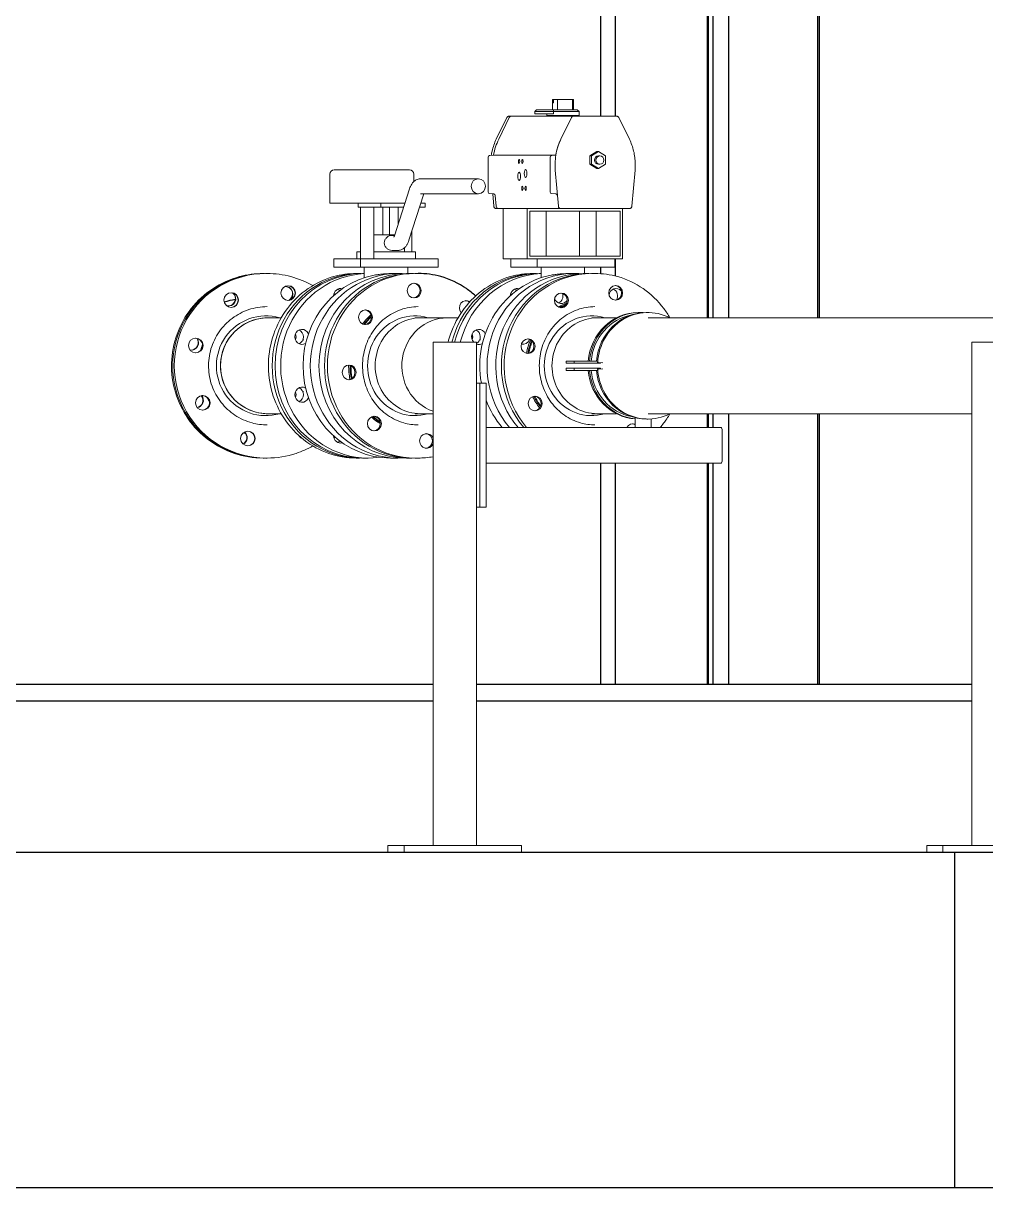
# Model space of a CAD drawing. Header units: millimetres. Extents: x -4172 to 126100, y -2 to 142133.
# Drawn here: x 58846 to 59993, y 42418 to 43806 of the extents above; entities that cross this region are included whole.
import ezdxf

# ---------------------------------------------------------------- set-up
doc = ezdxf.new("R2010")
doc.units = ezdxf.units.MM
doc.header["$LTSCALE"] = 100
doc.layers.add('P_Biomass (BM)', color=150, linetype='Continuous', lineweight=18, true_color=0x007fff)
doc.layers.add('Visible', color=7, linetype='Continuous', lineweight=25)

msp = doc.modelspace()

# ---------------------------------------------------------------- linework, layer by layer
at = {"layer": 'P_Biomass (BM)'}
for p, q in [((59476.67, 43715.08), (59476.49, 43715.08)), ((59476.49, 43702.58), (59476.49, 43715.08)), ((59476.67, 43715.08), (59477.95, 43715.08)), ((59476.67, 43711.08), (59476.67, 43715.08)), ((59476.67, 43711.08), (59477.95, 43711.08)), ((59482.47, 43715.08), (59477.95, 43715.08)), ((59477.95, 43715.08), (59477.95, 43711.08)), ((59482.47, 43702.58), (59482.47, 43715.08)), ((59482.47, 43715.08), (59500.66, 43715.08)), ((59501.49, 43715.08), (59500.66, 43715.08)), ((59500.66, 43715.08), (59500.66, 43702.58)), ((59501.49, 43702.58), (59501.49, 43715.08)), ((59409.69, 43667.7), (59422.23, 43693.41)), ((59412.57, 43667.74), (59425.1, 43693.45)), ((59412.57, 43667.74), (59425.1, 43693.45)), ((59427.63, 43695.08), (59424.87, 43695.08)), ((59501.74, 43695.08), (59427.63, 43695.08)), ((59457.6, 43702.58), (59455.6, 43700.58)), ((59455.71, 43700.58), (59455.6, 43700.58)), ((59455.6, 43700.58), (59455.6, 43698.08)), ((59455.71, 43698.08), (59455.6, 43698.08)), ((59455.71, 43700.58), (59459.77, 43700.58)), ((59459.77, 43698.08), (59455.71, 43698.08)), ((59461.67, 43702.58), (59457.6, 43702.58)), ((59461.96, 43700.58), (59459.77, 43700.58)), ((59461.96, 43698.08), (59459.77, 43698.08)), ((59478.2, 43702.58), (59461.67, 43702.58)), ((59461.96, 43700.58), (59477.66, 43700.58)), ((59477.66, 43698.08), (59461.96, 43698.08)), ((59469.74, 43696.08), (59469.74, 43698.08)), ((59508.24, 43696.08), (59469.74, 43696.08)), ((59508.24, 43700.58), (59477.66, 43700.58)), ((59477.66, 43700.58), (59477.66, 43698.08)), ((59478.2, 43702.58), (59506.24, 43702.58)), ((59499.21, 43693.45), (59486.68, 43667.74)), ((59499.21, 43693.45), (59486.68, 43667.74)), ((59501.74, 43695.08), (59504.5, 43695.08)), ((59553.12, 43695.08), (59504.5, 43695.08)), ((59506.24, 43702.58), (59508.24, 43700.58)), ((59508.24, 43696.08), (59508.24, 43700.58)), ((59568.29, 43667.7), (59555.76, 43693.41)), ((59521.21, 43647.9), (59529.45, 43652.92)), ((59531.44, 43652.92), (59523.2, 43647.9)), ((59529.45, 43652.92), (59531.44, 43652.92)), ((59539.68, 43647.9), (59531.44, 43652.92)), ((59399.85, 43646.25), (59399.85, 43604.91)), ((59406.49, 43648.69), (59401.58, 43648.24)), ((59406.49, 43648.69), (59480.6, 43648.69)), ((59473.96, 43646.25), (59473.96, 43604.91)), ((59480.6, 43648.69), (59475.69, 43648.24)), ((59521.21, 43637.86), (59521.21, 43647.9)), ((59521.21, 43647.9), (59523.2, 43647.9)), ((59529.45, 43632.83), (59521.21, 43637.86)), ((59521.21, 43637.86), (59523.2, 43637.86)), ((59523.2, 43647.9), (59523.2, 43637.86)), ((59523.2, 43637.86), (59531.44, 43632.83)), ((59531.44, 43647.88), (59533.15, 43647.88)), ((59531.44, 43637.88), (59533.15, 43637.88)), ((59531.44, 43632.83), (59539.68, 43637.86)), ((59539.68, 43637.86), (59539.68, 43647.9)), ((59211.31, 43591.58), (59211.31, 43626.08)), ((59216.31, 43631.08), (59306.31, 43631.08)), ((59311.31, 43617.24), (59311.31, 43626.08)), ((59479.91, 43630.94), (59483.67, 43587.8)), ((59529.45, 43632.83), (59531.44, 43632.83)), ((59571.3, 43587.81), (59575.06, 43630.95)), ((59288.36, 43552.69), (59306.27, 43608.47)), ((59319.38, 43620.58), (59388.33, 43620.58)), ((59305.49, 43547.19), (59323.28, 43602.58)), ((59319.38, 43602.58), (59388.33, 43602.58)), ((59401.58, 43602.92), (59406.72, 43602.44)), ((59406.69, 43587.81), (59405.4, 43602.57)), ((59409.56, 43587.8), (59408.44, 43600.64)), ((59409.56, 43587.8), (59408.44, 43600.64)), ((59475.69, 43602.92), (59480.83, 43602.44)), ((59482.55, 43600.64), (59483.67, 43587.8)), ((59245.06, 43591.58), (59211.31, 43591.58)), ((59245.06, 43591.58), (59271.97, 43591.58)), ((59245.06, 43586.58), (59245.06, 43591.58)), ((59245.06, 43586.58), (59271.97, 43586.58)), ((59247.77, 43525.08), (59247.77, 43586.58)), ((59263.77, 43525.08), (59263.77, 43586.58)), ((59271.97, 43591.58), (59286.18, 43591.58)), ((59271.97, 43586.58), (59271.97, 43591.58)), ((59271.97, 43586.58), (59299.24, 43586.58)), ((59274.35, 43553.58), (59274.35, 43586.58)), ((59282.35, 43553.58), (59282.35, 43586.58)), ((59300.84, 43591.58), (59286.18, 43591.58)), ((59292.92, 43566.9), (59292.92, 43586.58)), ((59318.14, 43586.58), (59325.08, 43586.58)), ((59319.75, 43591.58), (59325.08, 43591.58)), ((59325.08, 43586.58), (59325.08, 43591.58)), ((59412.39, 43585.08), (59409.62, 43585.08)), ((59412.39, 43585.08), (59417.72, 43585.08)), ((59417.72, 43585.08), (59417.72, 43525.08)), ((59446.62, 43585.08), (59417.72, 43585.08)), ((59463.89, 43585.08), (59446.62, 43585.08)), ((59446.62, 43585.08), (59446.62, 43525.08)), ((59449.46, 43528.08), (59449.46, 43582.08)), ((59449.46, 43582.08), (59557.42, 43582.08)), ((59463.89, 43585.08), (59486.5, 43585.08)), ((59468.99, 43582.08), (59468.99, 43528.08)), ((59486.5, 43585.08), (59489.26, 43585.08)), ((59489.26, 43585.08), (59568.36, 43585.08)), ((59508.99, 43582.08), (59508.99, 43528.08)), ((59528.52, 43528.08), (59528.52, 43582.08)), ((59557.42, 43582.08), (59557.42, 43528.08)), ((59560.27, 43585.08), (59560.27, 43525.08)), ((59263.77, 43553.58), (59288.64, 43553.58)), ((59285.41, 43553.08), (59288.48, 43553.08)), ((59308.92, 43533.58), (59308.92, 43557.85)), ((59247.68, 43525.08), (59216.21, 43525.08)), ((59216.21, 43525.08), (59216.21, 43515.08)), ((59243.35, 43533.58), (59247.77, 43533.58)), ((59243.35, 43533.58), (59243.35, 43525.08)), ((59247.68, 43525.08), (59340.49, 43525.08)), ((59247.68, 43515.08), (59247.68, 43525.08)), ((59263.77, 43533.58), (59313.35, 43533.58)), ((59285.41, 43535.08), (59292.38, 43535.08)), ((59300.35, 43538.32), (59300.35, 43533.58)), ((59313.35, 43533.58), (59313.35, 43525.08)), ((59340.49, 43525.08), (59340.49, 43515.08)), ((59446.62, 43525.08), (59417.72, 43525.08)), ((59426.85, 43525.08), (59426.85, 43515.08)), ((59457.04, 43525.08), (59446.62, 43525.08)), ((59557.42, 43528.08), (59449.46, 43528.08)), ((59458.32, 43525.08), (59457.04, 43525.08)), ((59458.32, 43525.08), (59551.13, 43525.08)), ((59458.32, 43515.08), (59458.32, 43525.08)), ((59551.13, 43525.08), (59551.13, 43515.08)), ((59560.27, 43525.08), (59551.13, 43525.08)), ((59216.21, 43515.08), (59247.68, 43515.08)), ((59247.68, 43515.08), (59340.49, 43515.08)), ((59252.35, 43515.08), (59252.35, 43502.52)), ((59304.35, 43515.08), (59304.35, 43507.58)), ((59426.85, 43515.08), (59458.32, 43515.08)), ((59458.32, 43515.08), (59551.13, 43515.08)), ((59462.99, 43515.08), (59462.99, 43502.52)), ((59514.99, 43515.08), (59514.99, 43507.58)), ((59133.41, 43507.58), (59131.9, 43507.58)), ((59135.22, 43507.58), (59136.72, 43507.58)), ((59246.8, 43507.58), (59242.78, 43507.58)), ((59252.35, 43507.58), (59250.17, 43507.58)), ((59292.23, 43507.58), (59286.69, 43507.58)), ((59309.25, 43507.58), (59302.51, 43507.58)), ((59312.62, 43507.58), (59316.64, 43507.58)), ((59457.44, 43507.58), (59453.43, 43507.58)), ((59462.99, 43507.58), (59460.82, 43507.58)), ((59502.88, 43507.58), (59497.34, 43507.58)), ((59519.9, 43507.58), (59513.16, 43507.58)), ((59523.27, 43507.58), (59527.29, 43507.58)), ((59580.75, 43461.08), (59579.14, 43461.08)), ((59590.54, 43461.08), (59588.94, 43461.08)), ((59135.34, 43454.73), (59137.81, 43454.73)), ((59153.41, 43454.73), (59137.81, 43454.73)), ((59312.95, 43454.73), (59319.53, 43454.73)), ((59364.05, 43454.73), (59312.95, 43454.73)), ((59351.32, 43454.73), (59364.05, 43454.73)), ((59523.59, 43454.73), (59530.18, 43454.73)), ((59552.93, 43454.73), (59523.59, 43454.73)), ((60195.15, 43454.73), (59590.54, 43454.73)), ((59334.49, 43425.58), (59334.28, 43425.58)), ((59334.28, 42825.58), (59334.28, 43425.58)), ((59334.49, 43425.58), (59345.57, 43425.58)), ((59350.65, 43425.58), (59345.57, 43425.58)), ((59350.65, 43425.58), (59383.32, 43425.58)), ((59386.03, 43425.58), (59383.32, 43425.58)), ((59386.03, 42825.58), (59386.03, 43425.58)), ((59976.71, 43425.58), (59976.5, 43425.58)), ((59976.5, 42825.58), (59976.5, 43425.58)), ((59976.71, 43425.58), (59987.79, 43425.58)), ((59992.86, 43425.58), (59987.79, 43425.58)), ((59992.86, 43425.58), (60025.54, 43425.58)), ((59492.82, 43403.08), (59492.82, 43400.58)), ((59492.82, 43403.08), (59502.61, 43403.08)), ((59492.82, 43400.58), (59502.61, 43400.58)), ((59502.61, 43403.08), (59529.83, 43403.08)), ((59502.61, 43400.58), (59502.61, 43403.08)), ((59533.94, 43400.58), (59502.61, 43400.58)), ((59529.72, 43401.57), (59530.53, 43401.57)), ((59530.53, 43401.57), (59536.53, 43401.17)), ((59533.98, 43401.28), (59531.61, 43401.44)), ((59492.82, 43392.08), (59492.82, 43394.58)), ((59492.82, 43394.58), (59502.61, 43394.58)), ((59492.82, 43392.08), (59502.61, 43392.08)), ((59502.61, 43394.58), (59502.61, 43392.08)), ((59533.94, 43394.58), (59502.61, 43394.58)), ((59502.61, 43392.08), (59529.83, 43392.08)), ((59529.72, 43393.59), (59530.53, 43393.59)), ((59530.53, 43393.59), (59536.53, 43393.99)), ((59533.98, 43393.87), (59531.61, 43393.72)), ((59386.03, 43376.83), (59389.92, 43376.83)), ((59389.92, 43376.83), (59389.92, 43228.83)), ((59389.92, 43376.83), (59397.49, 43376.83)), ((59397.49, 43376.83), (59397.49, 43228.83)), ((59135.34, 43340.43), (59137.81, 43340.43)), ((59153.41, 43340.43), (59137.81, 43340.43)), ((59312.95, 43340.43), (59319.53, 43340.43)), ((59334.28, 43340.43), (59312.95, 43340.43)), ((59523.59, 43340.43), (59530.18, 43340.43)), ((59552.93, 43340.43), (59523.59, 43340.43)), ((59575.34, 43335.72), (59575.34, 43324.08)), ((59588.94, 43334.08), (59590.54, 43334.08)), ((59976.5, 43340.43), (59590.54, 43340.43)), ((59594.34, 43334.21), (59594.34, 43324.08)), ((59397.49, 43324.08), (59677.51, 43324.08)), ((59678.8, 43320.08), (59678.8, 43285.58)), ((59133.41, 43287.58), (59131.9, 43287.58)), ((59135.22, 43287.58), (59136.72, 43287.58)), ((59246.8, 43287.58), (59242.78, 43287.58)), ((59256.91, 43287.58), (59250.17, 43287.58)), ((59292.23, 43287.58), (59283.56, 43287.58)), ((59309.25, 43287.58), (59302.51, 43287.58)), ((59312.62, 43287.58), (59316.64, 43287.58)), ((59397.49, 43281.58), (59677.51, 43281.58)), ((59389.92, 43228.83), (59386.03, 43228.83)), ((59389.92, 43228.83), (59397.49, 43228.83)), ((59280.44, 42817.58), (59280.44, 42825.58)), ((59280.44, 42825.58), (59299.71, 42825.58)), ((59299.71, 42825.58), (59439.87, 42825.58)), ((59299.71, 42817.58), (59299.71, 42825.58)), ((59439.87, 42817.58), (59439.87, 42825.58)), ((59922.66, 42817.58), (59922.66, 42825.58)), ((59922.66, 42825.58), (59941.93, 42825.58)), ((59941.93, 42825.58), (60082.09, 42825.58)), ((59941.93, 42817.58), (59941.93, 42825.58))]:
    msp.add_line(p, q, dxfattribs=at)
for centre, start, end in [((59216.31, 43626.08), 90, 180), ((59306.31, 43626.08), 0, 90)]:
    msp.add_arc(centre, 5, start, end, dxfattribs=at)
for centre, major_axis, ratio, start_param, end_param in [((59427.63, 43692.08), (0, 3), 0.9470423, 0, 1.0954208), ((59427.63, 43692.08), (0, 3), 0.9470423, 0, 1.0954208), ((59501.74, 43692.08), (0, 3), 0.9470423, 0, 1.0954208), ((59501.74, 43692.08), (0, 3), 0.9470423, 0, 1.0954208), ((59468.98, 43637.08), (0, 67), 0.9470423, 1.0954208, 1.3965781), ((59468.98, 43637.08), (0, 67), 0.9470423, 1.0954208, 1.3965781), ((59543.1, 43637.08), (0, -67), 0.9470423, 4.2370134, 4.804108), ((59543.1, 43637.08), (0, -67), 0.9470423, 4.2370134, 4.5381707), ((59401.74, 43646.25), (0, 2), 0.9470423, 0.0872665, 1.5707963), ((59475.86, 43646.25), (0, 2), 0.9470423, 0.0872665, 1.5707963), ((59531.44, 43642.88), (0, -5), 0.9470423, 3.1415927, 6.2831853), ((59401.74, 43604.91), (0, -2), 0.9470423, 4.712389, 6.1959188), ((59406.55, 43600.45), (0, 2), 0.9470423, 4.804108, 6.1959188), ((59475.86, 43604.91), (0, -2), 0.9470423, 4.712389, 6.1959188), ((59480.66, 43600.45), (0, 2), 0.9470423, 4.804108, 6.1959188), ((59412.39, 43588.08), (0, -3), 0.9470423, 4.804108, 6.2831853), ((59412.39, 43588.08), (0, -3), 0.9470423, 4.804108, 6.2831853), ((59486.5, 43588.08), (0, -3), 0.9470423, 4.804108, 6.2831853), ((59486.5, 43588.08), (0, -3), 0.9470423, 4.804108, 6.2831853), ((59133.41, 43397.58), (0, -110), 0.9927209, 3.1332953, 6.2914826), ((59135.22, 43397.58), (0, 110), 0.9927209, 0, 3.1415927), ((59246.8, 43397.58), (0, -110), 0.9470423, 3.1254093, 6.2993687), ((59250.17, 43397.58), (0, -110), 0.9470423, 3.1415927, 6.2831853), ((59256.91, 43397.58), (0, -110), 0.9470423, 3.1854368, 6.4114568), ((59283.56, 43397.58), (0, -110), 0.9470423, 3.3271673, 6.2831853), ((59292.23, 43397.58), (0, -110), 0.9470423, 3.0922541, 6.3325239), ((59302.51, 43397.58), (0, -110), 0.9470423, 3.1415927, 6.2831853), ((59309.25, 43397.58), (0, -110), 0.9470423, 3.1254093, 6.2993687), ((59312.62, 43397.58), (0, 110), 0.9470423, 0, 3.1415927), ((59457.44, 43397.58), (0, 110), 0.9470423, 6.267002, 7.596604), ((59460.82, 43397.58), (0, 110), 0.9470423, 0, 1.3134187), ((59467.56, 43397.58), (0, 110), 0.9470423, 0.0438441, 1.3134187), ((59494.21, 43397.58), (0, 110), 0.9470423, 0.1855746, 1.7605697), ((59502.88, 43397.58), (0, 110), 0.9470423, 6.2338467, 8.5857439), ((59513.16, 43397.58), (0, 110), 0.9470423, 0, 2.3025586), ((59519.9, 43397.58), (0, 110), 0.9470423, 6.267002, 8.5857439), ((59523.27, 43397.58), (0, 110), 0.9470423, 0, 2.3025586), ((59090.56, 43477.61), (0, -8.75), 0.9927209, 6.0288669, 8.7067347), ((59090.08, 43477.61), (0, -8.75), 0.9927209, 0.0277339, 2.4660661), ((59093.32, 43475.97), (0, -8.75), 0.9927209, 0.0277339, 3.1138587), ((59158.71, 43483.28), (0, 8.75), 0.9927209, 3.6725354, 6.4208967), ((59158.23, 43483.28), (0, 8.75), 0.9927209, 3.6426414, 6.2554514), ((59161.21, 43484.27), (0, -8.75), 0.9927209, 0.0277339, 3.1138587), ((59224.29, 43480.73), (0, 9), 0.9470423, 6.044883, 7.8119035), ((59208.88, 43480.73), (0, -8.75), 0.9470423, 1.7437136, 1.9875037), ((59217.55, 43480.73), (0, 9), 0.9470423, 5.5366227, 5.8764905), ((59310.49, 43487.24), (0, -8.75), 0.9470423, 0.0775784, 3.0640143), ((59434.94, 43480.73), (0, 9), 0.9470423, 6.044883, 7.8119035), ((59419.53, 43480.73), (0, -8.75), 0.9470423, 1.7437136, 1.9875037), ((59428.2, 43480.73), (0, 9), 0.9470423, 5.5366227, 5.8764905), ((59480.54, 43480.73), (0, 9), 0.9470423, 3.5482874, 5.0682739), ((59485.98, 43475.54), (0, -8.75), 0.9470423, 0.0775784, 3.0640143), ((59552.52, 43480.73), (0, 9), 0.9470423, 5.4901451, 7.7322234), ((59545.77, 43480.73), (0, 9), 0.9470423, 4.178032, 5.8764905), ((59550.66, 43484.5), (0, -8.75), 0.9470423, 0.0775784, 3.0640143), ((59207.6, 43480.73), (0, 8.75), 0.9470423, 4.7653068, 4.8297111), ((59373.99, 43466.53), (0, 8.75), 0.9470423, 5.7455257, 8.5784391), ((59372.7, 43466.53), (0, 8.75), 0.9470423, 5.6321892, 6.2056069), ((59418.24, 43480.73), (0, 8.75), 0.9470423, 4.7653068, 4.8297111), ((59487.28, 43480.73), (0, -9), 0.9470423, 5.051292, 7.2436239), ((59519.9, 43397.58), (0, 79.73), 0.9470423, 0.3543413, 0.498747), ((59520.86, 43397.58), (0, 79), 0.9470423, 0.3815278, 0.4961902), ((59521.99, 43397.58), (0, -79), 0.9470423, 3.5459531, 3.6423457), ((59135.22, 43397.58), (0, 59.5), 0.9927209, 6.0011975, 9.7067658), ((59309.25, 43397.58), (0, 79.73), 0.9470423, 0.7032592, 0.894125), ((59310.22, 43397.58), (0, -79), 0.9470423, 3.863166, 4.0371895), ((59311.34, 43397.58), (0, -79), 0.9470423, 3.8814805, 4.0404796), ((59312.62, 43397.58), (0, 59.5), 0.9470423, 6.0011975, 9.7067658), ((59252.63, 43455.42), (0, -8.75), 0.9470423, 0.0775784, 3.0640143), ((59523.27, 43397.58), (0, 59.5), 0.9470423, 6.0011975, 9.7067658), ((59579.14, 43397.58), (0, 63.5), 0.9470423, 0, 1.4840735), ((59580.75, 43397.58), (0, 63.5), 0.9470423, 6.2150526, 7.7672588), ((59580.75, 43397.58), (0, 61.5), 0.9470423, 0.1655389, 1.4812458), ((59588.94, 43397.58), (0, 63.5), 0.9470423, 0, 1.4840735), ((59590.54, 43397.58), (0, 63.5), 0.9470423, 5.8321585, 7.7911421), ((59137.81, 43397.58), (0, 57.15), 0.9927209, 0, 3.1415927), ((59137.81, 43397.58), (0, -57.15), 0.9927209, 3.1415927, 6.2831853), ((59319.53, 43397.58), (0, 57.15), 0.9470423, 0, 3.1415927), ((59351.32, 43397.58), (0, 57.15), 0.9470423, 0, 2.8214077), ((59530.18, 43397.58), (0, 57.15), 0.9470423, 0, 3.1415927), ((59046.34, 43425.07), (0, -8.75), 0.9927209, 6.0927429, 8.4826875), ((59045.86, 43425.07), (0, -8.75), 0.9927209, 0.0277339, 2.2185074), ((59051.15, 43421.76), (0, -8.75), 0.9927209, 0.0277339, 3.1138587), ((59178.17, 43432.02), (0, -9), 0.9470423, 2.0075053, 6.8170267), ((59161.47, 43432.02), (0, 8.75), 0.9470423, 4.5950669, 4.8297111), ((59162.75, 43432.02), (0, -8.75), 0.9470423, 1.154089, 1.9875037), ((59171.42, 43432.02), (0, 9), 0.9470423, 3.5482874, 5.8764905), ((59388.81, 43432.02), (0, 9), 0.9470423, 5.149098, 8.6516407), ((59372.12, 43432.02), (0, 8.75), 0.9470423, 4.5950669, 4.8297111), ((59373.4, 43432.02), (0, -8.75), 0.9470423, 1.154089, 1.9875037), ((59382.07, 43432.02), (0, 9), 0.9470423, 3.6252986, 5.8764905), ((59441.15, 43432.02), (0, -9), 0.9470423, 6.0917684, 7.5208382), ((59519.9, 43397.58), (0, 79.73), 0.9470423, 1.1721243, 1.3841906), ((59446.25, 43420.9), (0, -8.75), 0.9470423, 0.0775784, 3.0640143), ((59133.89, 43397.58), (0, 79), 0.9927209, 1.24025, 1.3367163), ((59134.31, 43397.58), (0, 79), 0.9927209, 1.2528391, 1.3268406), ((59134.32, 43397.58), (0, -79), 0.9927209, 4.3946235, 4.468277), ((59134.74, 43397.58), (0, -79), 0.9927209, 4.4138494, 4.4517387), ((59388.81, 43432.02), (0, -9), 0.9470423, 5.9510223, 6.8170267), ((59520.86, 43397.58), (0, -79), 0.9470423, 4.3232689, 4.5258307), ((59521.99, 43397.58), (0, -79), 0.9470423, 4.3346659, 4.5225217), ((59589.74, 43397.58), (0, -59), 0.9470423, 4.6495495, 4.6615196), ((59233.01, 43389.73), (0, -8.75), 0.9470423, 0.0775784, 3.0640143), ((59309.25, 43397.58), (0, 79.73), 0.9470423, 1.5599567, 1.7760812), ((59310.22, 43397.58), (0, -79), 0.9470423, 4.705711, 4.911101), ((59311.34, 43397.58), (0, -79), 0.9470423, 4.7114397, 4.9026334), ((59579.14, 43397.58), (0, -63.5), 0.9470423, 4.7991118, 6.219949), ((59580.75, 43397.58), (0, -63.5), 0.9470423, 4.7991118, 6.1931716), ((59580.75, 43397.58), (0, -61.5), 0.9470423, 4.8019395, 6.1176464), ((59588.94, 43397.58), (0, -63.5), 0.9470423, 4.7991118, 6.2831853), ((59590.54, 43397.58), (0, -63.5), 0.9470423, 4.7752285, 6.7342121), ((59589.74, 43397.58), (0, 59), 0.9470423, 1.6216657, 1.6336358), ((59178.17, 43363.14), (0, -9), 0.9470423, 2.6077513, 7.4172726), ((59051.48, 43356.42), (0, -8.75), 0.9927209, 0.1921405, 2.2571143), ((59051.97, 43356.42), (0, -8.75), 0.9927209, 0.1427953, 2.2677926), ((59059.38, 43353.37), (0, -8.75), 0.9927209, 0.0277339, 3.1138587), ((59133.89, 43397.58), (0, 79), 0.9927209, 2.0633051, 2.1428372), ((59134.31, 43397.58), (0, 79), 0.9927209, 2.0742199, 2.1269952), ((59134.32, 43397.58), (0, -79), 0.9927209, 5.2160058, 5.2683302), ((59161.47, 43363.14), (0, 8.75), 0.9470423, 4.5950669, 4.8297111), ((59162.75, 43363.14), (0, -8.75), 0.9470423, 1.154089, 1.9875037), ((59171.42, 43363.14), (0, 9), 0.9470423, 3.5482874, 5.8764905), ((59519.9, 43397.58), (0, 79.73), 0.9470423, 2.0512434, 2.2534584), ((59520.86, 43397.58), (0, -79), 0.9470423, 5.1909556, 5.3803865), ((59454.74, 43352.61), (0, -8.75), 0.9470423, 0.0775784, 3.0640143), ((59521.99, 43397.58), (0, -79), 0.9470423, 5.1892415, 5.3646641), ((59494.21, 43397.58), (0, 110), 0.9470423, 1.951437, 2.3025586), ((59309.25, 43397.58), (0, 79.73), 0.9470423, 2.4440237, 2.6169127), ((59310.22, 43397.58), (0, -79), 0.9470423, 5.5854217, 5.736302), ((59311.34, 43397.58), (0, -79), 0.9470423, 5.5812421, 5.7157509), ((59263.14, 43328.63), (0, -8.75), 0.9470423, 0.0775784, 3.0640143), ((59103.65, 43311.88), (0, 8.75), 0.9927209, 3.6631993, 5.5658593), ((59104.13, 43311.88), (0, -8.75), 0.9927209, 0.4832133, 2.4528614), ((59113.21, 43310.89), (0, -8.75), 0.9927209, 0.0277339, 3.1138587), ((59326.64, 43307.92), (0, -8.75), 0.9470423, 1.968347, 7.456431), ((59325.36, 43307.92), (0, -8.75), 0.9470423, 0.0775784, 3.0640143), ((59572.44, 43319.62), (0, 8.75), 0.9470423, 5.9256223, 7.3192756), ((59571.16, 43319.62), (0, 8.75), 0.9470423, 5.7538108, 6.2056069), ((59677.51, 43320.08), (0, 4), 0.3211089, 4.712389, 6.2831853), ((59181.57, 43319.18), (0, 8.75), 0.9927209, 2.1386607, 2.7199707), ((59171.8, 43317.54), (0, 8.75), 0.9927209, 3.9135177, 3.9186662), ((59224.29, 43314.43), (0, -9), 0.9470423, 4.7544672, 6.5214876), ((59207.6, 43314.43), (0, 8.75), 0.9470423, 4.5950669, 4.6594711), ((59208.88, 43314.43), (0, -8.75), 0.9470423, 1.154089, 1.3978791), ((59217.55, 43314.43), (0, 9), 0.9470423, 3.5482874, 3.8881553), ((59677.51, 43285.58), (0, -4), 0.3211089, 0, 1.5707963)]:
    msp.add_ellipse(centre, major_axis=major_axis, ratio=ratio, start_param=start_param, end_param=end_param, dxfattribs=at)
for centre, major_axis, ratio in [((59436.91, 43641.18), (0, 2.5), 0.3211089), ((59440.76, 43641.18), (0, 2.5), 0.3211089), ((59533.15, 43642.88), (0, 5), 0.9470423), ((59436.91, 43623.48), (0, 4.86), 0.3211089), ((59444.61, 43626.88), (0, 4.86), 0.3211089), ((59388.33, 43611.58), (0, 9), 0.9470423), ((59440.76, 43609.18), (0, 2.5), 0.3211089), ((59444.61, 43609.18), (0, 2.5), 0.3211089), ((59093.8, 43475.97), (0, 8.75), 0.9927209), ((59161.69, 43484.27), (0, 8.75), 0.9927209), ((59311.77, 43487.24), (0, 8.75), 0.9470423), ((59487.26, 43475.54), (0, 8.75), 0.9470423), ((59551.94, 43484.5), (0, 8.75), 0.9470423), ((59253.91, 43455.42), (0, 8.75), 0.9470423), ((59051.63, 43421.76), (0, 8.75), 0.9927209), ((59447.53, 43420.9), (0, 8.75), 0.9470423), ((59234.3, 43389.73), (0, -8.75), 0.9470423), ((59059.86, 43353.37), (0, -8.75), 0.9927209), ((59456.02, 43352.61), (0, -8.75), 0.9470423), ((59264.43, 43328.63), (0, -8.75), 0.9470423), ((59113.69, 43310.89), (0, -8.75), 0.9927209)]:
    msp.add_ellipse(centre, major_axis=major_axis, ratio=ratio, dxfattribs=at)
for points, knots in [([(59422.23, 43693.41), (59422.32, 43693.6), (59422.43, 43693.79), (59422.7, 43694.13), (59422.85, 43694.28), (59423.19, 43694.56), (59423.38, 43694.68), (59423.77, 43694.87), (59423.98, 43694.95), (59424.42, 43695.05), (59424.64, 43695.08), (59424.87, 43695.08)], [3.6169682, 3.6169682, 3.6169682, 3.6169682, 3.8360524, 3.8360524, 4.0551365, 4.0551365, 4.2742207, 4.2742207, 4.4933048, 4.4933048, 4.712389, 4.712389, 4.712389, 4.712389]), ([(59555.76, 43693.41), (59555.67, 43693.6), (59555.55, 43693.79), (59555.29, 43694.13), (59555.13, 43694.28), (59554.79, 43694.56), (59554.61, 43694.68), (59554.21, 43694.87), (59554, 43694.95), (59553.57, 43695.05), (59553.34, 43695.08), (59553.12, 43695.08)], [0.4753756, 0.4753756, 0.4753756, 0.4753756, 0.6944597, 0.6944597, 0.9135439, 0.9135439, 1.132628, 1.132628, 1.3517122, 1.3517122, 1.5707963, 1.5707963, 1.5707963, 1.5707963]), ([(59403.58, 43648.42), (59403.86, 43650.14), (59404.21, 43651.85), (59405.2, 43655.99), (59405.92, 43658.4), (59407.62, 43663.14), (59408.6, 43665.45), (59409.69, 43667.7)], [3.31200273, 3.31200273, 3.31200273, 3.31200273, 3.3901304, 3.3901304, 3.50354931, 3.50354931, 3.61696821, 3.61696821, 3.61696821, 3.61696821]), ([(59575.06, 43630.95), (59575.27, 43633.47), (59575.36, 43636), (59575.25, 43641.06), (59575.07, 43643.58), (59574.42, 43648.6), (59573.96, 43651.08), (59572.79, 43655.99), (59572.06, 43658.4), (59570.37, 43663.14), (59569.39, 43665.45), (59568.29, 43667.7)], [6.19146634, 6.19146634, 6.19146634, 6.19146634, 6.30488524, 6.30488524, 6.41830415, 6.41830415, 6.53172305, 6.53172305, 6.64514196, 6.64514196, 6.75856087, 6.75856087, 6.75856087, 6.75856087]), ([(59306.27, 43608.47), (59306.59, 43609.47), (59306.95, 43610.45), (59307.79, 43612.35), (59308.27, 43613.28), (59309.43, 43615.12), (59310.11, 43616.03), (59311.88, 43617.82), (59312.98, 43618.71), (59315.67, 43620.04), (59317.23, 43620.49), (59319.03, 43620.57), (59319.2, 43620.58), (59319.38, 43620.58)], [0.78539816, 0.78539816, 0.78539816, 0.78539816, 0.9424778, 0.9424778, 1.09955743, 1.09955743, 1.25663706, 1.25663706, 1.41371669, 1.41371669, 1.55554247, 1.55554247, 1.57079633, 1.57079633, 1.57079633, 1.57079633]), ([(59409.62, 43585.08), (59409.32, 43585.08), (59409.02, 43585.13), (59408.45, 43585.31), (59408.18, 43585.45), (59407.7, 43585.79), (59407.48, 43586), (59407.13, 43586.46), (59406.99, 43586.71), (59406.78, 43587.25), (59406.71, 43587.53), (59406.69, 43587.81)], [1.5707963, 1.5707963, 1.5707963, 1.5707963, 1.8666118, 1.8666118, 2.1624273, 2.1624273, 2.4582427, 2.4582427, 2.7540582, 2.7540582, 3.0498737, 3.0498737, 3.0498737, 3.0498737]), ([(59568.36, 43585.08), (59568.66, 43585.08), (59568.97, 43585.13), (59569.54, 43585.31), (59569.81, 43585.45), (59570.29, 43585.79), (59570.5, 43586), (59570.86, 43586.46), (59571, 43586.71), (59571.21, 43587.25), (59571.27, 43587.53), (59571.3, 43587.81)], [4.712389, 4.712389, 4.712389, 4.712389, 5.0082045, 5.0082045, 5.3040199, 5.3040199, 5.5998354, 5.5998354, 5.8956509, 5.8956509, 6.1914663, 6.1914663, 6.1914663, 6.1914663]), ([(59276.27, 43544.08), (59276.27, 43545.22), (59276.52, 43546.44), (59277.52, 43548.65), (59278.25, 43549.65), (59279.91, 43551.23), (59280.94, 43551.92), (59283.15, 43552.85), (59284.33, 43553.08), (59285.41, 43553.08)], [0, 0, 0, 0, 0.3436315, 0.3436315, 0.6872631, 0.6872631, 1.0305113, 1.0305113, 1.3737596, 1.3737596, 1.3737596, 1.3737596]), ([(59287.68, 43551.05), (59287.68, 43551.05), (59287.7, 43551.08), (59287.78, 43551.23), (59287.89, 43551.45), (59288.12, 43552.01), (59288.24, 43552.33), (59288.36, 43552.69)], [2.02444085, 2.02444085, 2.02444085, 2.02444085, 2.08961164, 2.08961164, 2.23753181, 2.23753181, 2.35619449, 2.35619449, 2.35619449, 2.35619449]), ([(59285.41, 43535.08), (59284.33, 43535.08), (59283.15, 43535.31), (59280.94, 43536.23), (59279.91, 43536.92), (59278.25, 43538.51), (59277.52, 43539.51), (59276.52, 43541.72), (59276.27, 43542.93), (59276.27, 43544.08)], [4.1212787, 4.1212787, 4.1212787, 4.1212787, 4.464527, 4.464527, 4.8077752, 4.8077752, 5.1514068, 5.1514068, 5.4950383, 5.4950383, 5.4950383, 5.4950383]), ([(59292.38, 43535.08), (59293.73, 43535.08), (59295.07, 43535.34), (59297.54, 43536.25), (59298.63, 43536.92), (59300.62, 43538.48), (59301.44, 43539.39), (59302.8, 43541.22), (59303.35, 43542.14), (59304.3, 43544.01), (59304.71, 43544.96), (59305.22, 43546.35), (59305.36, 43546.76), (59305.49, 43547.19)], [1.57079633, 1.57079633, 1.57079633, 1.57079633, 1.68805787, 1.68805787, 1.81894657, 1.81894657, 1.97602621, 1.97602621, 2.13310584, 2.13310584, 2.29018547, 2.29018547, 2.35619449, 2.35619449, 2.35619449, 2.35619449]), ([(59131.9, 43287.58), (59120.25, 43287.58), (59108.61, 43289.47), (59086.49, 43296.84), (59076.03, 43302.33), (59057.33, 43316.33), (59049.11, 43324.85), (59035.74, 43344.06), (59030.59, 43354.76), (59023.9, 43377.24), (59022.35, 43389.02), (59023.03, 43412.49), (59025.24, 43424.17), (59033.22, 43446.23), (59038.98, 43456.61), (59053.44, 43475.02), (59062.15, 43483.05), (59081.63, 43495.94), (59092.4, 43500.81), (59112.85, 43506.32), (59122.38, 43507.58), (59131.9, 43507.58)], [4.0092972, 4.0092972, 4.0092972, 4.0092972, 4.3289674, 4.3289674, 4.6487045, 4.6487045, 4.9686133, 4.9686133, 5.2887273, 5.2887273, 5.608999, 5.608999, 5.9293221, 5.9293221, 6.2495719, 6.2495719, 6.56965, 6.56965, 6.8895226, 6.8895226, 7.1508898, 7.1508898, 7.1508898, 7.1508898]), ([(59190.91, 43493.1), (59182.77, 43497.78), (59174.03, 43501.4), (59155.77, 43506.32), (59146.25, 43507.58), (59136.72, 43507.58)], [8.78538823, 8.78538823, 8.78538823, 8.78538823, 9.04268048, 9.04268048, 9.30404767, 9.30404767, 9.30404767, 9.30404767]), ([(59242.78, 43287.58), (59231.67, 43287.58), (59220.55, 43289.46), (59199.44, 43296.78), (59189.45, 43302.23), (59171.57, 43316.16), (59163.69, 43324.64), (59150.85, 43343.81), (59145.9, 43354.49), (59139.43, 43376.98), (59137.92, 43388.78), (59138.52, 43412.3), (59140.63, 43424.01), (59148.27, 43446.15), (59153.78, 43456.56), (59167.66, 43475.02), (59176.01, 43483.07), (59194.69, 43495.97), (59205, 43500.83), (59224.58, 43506.32), (59233.68, 43507.58), (59242.78, 43507.58)], [4.712389, 4.712389, 4.712389, 4.712389, 5.0298321, 5.0298321, 5.347872, 5.347872, 5.6673253, 5.6673253, 5.988256, 5.988256, 6.3101781, 6.3101781, 6.632401, 6.632401, 6.9542018, 6.9542018, 7.2749022, 7.2749022, 7.5940793, 7.5940793, 7.8539816, 7.8539816, 7.8539816, 7.8539816]), ([(59286.69, 43507.58), (59285.14, 43507.58), (59283.49, 43507.54), (59280.09, 43507.39), (59278.35, 43507.27), (59274.89, 43506.98), (59273.17, 43506.81), (59269.88, 43506.43), (59268.3, 43506.23), (59266, 43505.92), (59265.16, 43505.8), (59264.34, 43505.69)], [11.8008528, 11.8008528, 11.8008528, 11.8008528, 12.2925277, 12.2925277, 12.7842026, 12.7842026, 13.2758776, 13.2758776, 13.7675525, 13.7675525, 14.0512887, 14.0512887, 14.0512887, 14.0512887]), ([(59352.28, 43425.58), (59353.08, 43428.79), (59354.02, 43431.96), (59358.91, 43446.15), (59364.43, 43456.56), (59378.31, 43475.02), (59386.66, 43483.07), (59405.34, 43495.97), (59415.65, 43500.83), (59435.23, 43506.32), (59444.33, 43507.58), (59453.43, 43507.58)], [3.3999263, 3.3999263, 3.3999263, 3.3999263, 3.4908084, 3.4908084, 3.8126092, 3.8126092, 4.1333096, 4.1333096, 4.4524867, 4.4524867, 4.712389, 4.712389, 4.712389, 4.712389]), ([(59497.34, 43507.58), (59495.79, 43507.58), (59494.14, 43507.54), (59490.74, 43507.39), (59488.99, 43507.27), (59485.54, 43506.98), (59483.82, 43506.81), (59480.52, 43506.43), (59478.94, 43506.23), (59476.64, 43505.92), (59475.81, 43505.8), (59474.99, 43505.69)], [11.8008528, 11.8008528, 11.8008528, 11.8008528, 12.2925277, 12.2925277, 12.7842026, 12.7842026, 13.2758776, 13.2758776, 13.7675525, 13.7675525, 14.0512887, 14.0512887, 14.0512887, 14.0512887]), ([(59616.62, 43454.8), (59614.41, 43458.62), (59611.97, 43462.3), (59602.41, 43475.02), (59594.06, 43483.07), (59575.38, 43495.97), (59565.06, 43500.83), (59545.49, 43506.32), (59536.39, 43507.58), (59527.29, 43507.58)], [6.7014623, 6.7014623, 6.7014623, 6.7014623, 6.8236713, 6.8236713, 7.1443718, 7.1443718, 7.4635489, 7.4635489, 7.7234512, 7.7234512, 7.7234512, 7.7234512]), ([(59136.72, 43468.08), (59129.26, 43468.08), (59121.79, 43466.86), (59107.62, 43462.12), (59100.92, 43458.6), (59088.95, 43449.6), (59083.68, 43444.14), (59075.14, 43431.81), (59071.85, 43424.95), (59067.59, 43410.54), (59066.61, 43402.99), (59067.05, 43387.97), (59068.47, 43380.5), (59073.57, 43366.38), (59077.25, 43359.74), (59086.5, 43347.95), (59092.07, 43342.81), (59104.53, 43334.54), (59111.42, 43331.43), (59124.52, 43327.89), (59130.62, 43327.08), (59136.72, 43327.08)], [3.0208624, 3.0208624, 3.0208624, 3.0208624, 3.3414281, 3.3414281, 3.6618778, 3.6618778, 3.9820311, 3.9820311, 4.301834, 4.301834, 4.6213705, 4.6213705, 4.940821, 4.940821, 5.2603954, 5.2603954, 5.5802605, 5.5802605, 5.9004766, 5.9004766, 6.162455, 6.162455, 6.162455, 6.162455]), ([(59316.64, 43468.08), (59309.51, 43468.08), (59302.38, 43466.85), (59288.87, 43462.05), (59282.48, 43458.49), (59271.11, 43449.4), (59266.12, 43443.9), (59258.06, 43431.52), (59254.98, 43424.65), (59251, 43410.26), (59250.1, 43402.73), (59250.56, 43387.77), (59251.93, 43380.34), (59256.77, 43366.3), (59260.25, 43359.69), (59268.99, 43347.96), (59274.25, 43342.83), (59286.05, 43334.57), (59292.58, 43331.45), (59305.02, 43327.89), (59310.83, 43327.08), (59316.64, 43327.08)], [1.0907486, 1.0907486, 1.0907486, 1.0907486, 1.4152183, 1.4152183, 1.738549, 1.738549, 2.0593232, 2.0593232, 2.377639, 2.377639, 2.6944265, 2.6944265, 3.0107828, 3.0107828, 3.3277953, 3.3277953, 3.6465428, 3.6465428, 3.9678423, 3.9678423, 4.2323413, 4.2323413, 4.2323413, 4.2323413]), ([(59527.29, 43468.08), (59520.16, 43468.08), (59513.03, 43466.85), (59499.52, 43462.05), (59493.12, 43458.49), (59481.76, 43449.4), (59476.77, 43443.9), (59468.71, 43431.52), (59465.62, 43424.65), (59461.65, 43410.26), (59460.75, 43402.73), (59461.21, 43387.77), (59462.57, 43380.34), (59467.42, 43366.3), (59470.9, 43359.69), (59479.64, 43347.96), (59484.9, 43342.83), (59496.69, 43334.57), (59503.23, 43331.45), (59515.67, 43327.89), (59521.48, 43327.08), (59527.29, 43327.08)], [1.4402658, 1.4402658, 1.4402658, 1.4402658, 1.7647355, 1.7647355, 2.0880662, 2.0880662, 2.4088404, 2.4088404, 2.7271562, 2.7271562, 3.0439437, 3.0439437, 3.3603, 3.3603, 3.6773125, 3.6773125, 3.99606, 3.99606, 4.3173596, 4.3173596, 4.5818585, 4.5818585, 4.5818585, 4.5818585]), ([(59605.11, 43324.08), (59607.85, 43327.29), (59610.42, 43330.68), (59614.13, 43336.21), (59615.41, 43338.26), (59616.62, 43340.36)], [5.4189091, 5.4189091, 5.4189091, 5.4189091, 5.53679486, 5.53679486, 5.60384732, 5.60384732, 5.60384732, 5.60384732]), ([(59136.72, 43287.58), (59148.37, 43287.58), (59160.02, 43289.47), (59177.96, 43295.45), (59184.61, 43298.44), (59190.91, 43302.06)], [6.16245501, 6.16245501, 6.16245501, 6.16245501, 6.48212528, 6.48212528, 6.68111445, 6.68111445, 6.68111445, 6.68111445])]:
    msp.add_open_spline(points, degree=3, knots=knots, dxfattribs=at)
for points in [[(59478.2, 43702.58), (59478.01, 43701.91), (59477.83, 43701.25), (59477.66, 43700.58)], [(59316.64, 43287.58), (59322.55, 43287.58), (59328.46, 43288.11), (59334.28, 43289.15)]]:
    msp.add_open_spline(points, degree=3, dxfattribs=at)
at = {"layer": 'Visible'}
for p, q in [((59534.34, 43695.08), (59534.34, 46707.58)), ((59551.92, 43695.08), (59551.92, 46707.58)), ((59661.48, 43454.73), (59661.48, 46707.58)), ((59662.41, 43454.73), (59662.41, 46707.58)), ((59668.29, 43454.73), (59668.29, 46707.58)), ((59686.95, 43454.73), (59686.95, 46707.58)), ((59792.96, 43454.73), (59792.96, 46707.58)), ((59794.97, 43454.73), (59794.97, 46707.58)), ((59551.92, 43504.48), (59551.92, 43525.08)), ((59534.34, 43507.33), (59534.34, 43515.08)), ((59661.48, 43324.08), (59661.48, 43340.43)), ((59662.41, 43324.08), (59662.41, 43340.43)), ((59668.29, 43324.08), (59668.29, 43340.43)), ((59686.95, 43017.58), (59686.95, 43340.43)), ((59792.96, 43017.58), (59792.96, 43340.43)), ((59794.97, 43017.58), (59794.97, 43340.43)), ((59534.34, 43017.58), (59534.34, 43281.58)), ((59551.92, 43017.58), (59551.92, 43281.58)), ((59661.48, 43017.58), (59661.48, 43281.58)), ((59662.41, 43017.58), (59662.41, 43281.58)), ((59668.29, 43017.58), (59668.29, 43281.58)), ((59334.28, 43017.58), (58604.78, 43017.58)), ((59976.5, 43017.58), (59386.03, 43017.58)), ((59334.28, 42997.58), (58604.78, 42997.58)), ((59976.5, 42997.58), (59386.03, 42997.58)), ((58671.57, 42817.58), (59956, 42817.58)), ((59956, 42817.58), (65164.73, 42817.58)), ((59956, 42417.58), (59956, 42817.58)), ((59956, 42417.58), (58671.57, 42417.58)), ((65164.73, 42417.58), (59956, 42417.58))]:
    msp.add_line(p, q, dxfattribs=at)
for centre, major_axis, ratio, start_param, end_param in [((59111.01, 43397.58), (0, -80), 0.9858213, 3.2982098, 3.4704284), ((59248.08, 43397.58), (0, 79), 0.9470423, 1.159397, 1.1776219), ((59458.73, 43397.58), (0, 79), 0.9470423, 1.159397, 1.1776219), ((59248.08, 43397.58), (0, 79), 0.9470423, 1.9639708, 1.9821956), ((59111.01, 43397.58), (0, -80), 0.9858213, 6.247011, 6.2734385)]:
    msp.add_ellipse(centre, major_axis=major_axis, ratio=ratio, start_param=start_param, end_param=end_param, dxfattribs=at)
msp.add_open_spline([(59385.03, 43480.81), (59381.56, 43483.96), (59377.89, 43486.88), (59364.73, 43495.97), (59354.42, 43500.83), (59334.84, 43506.32), (59325.74, 43507.58), (59316.64, 43507.58)], degree=3, knots=[6.66325673, 6.66325673, 6.66325673, 6.66325673, 6.79485456, 6.79485456, 7.11403166, 7.11403166, 7.37393395, 7.37393395, 7.37393395, 7.37393395], dxfattribs=at)

doc.saveas('drawing.dxf')
